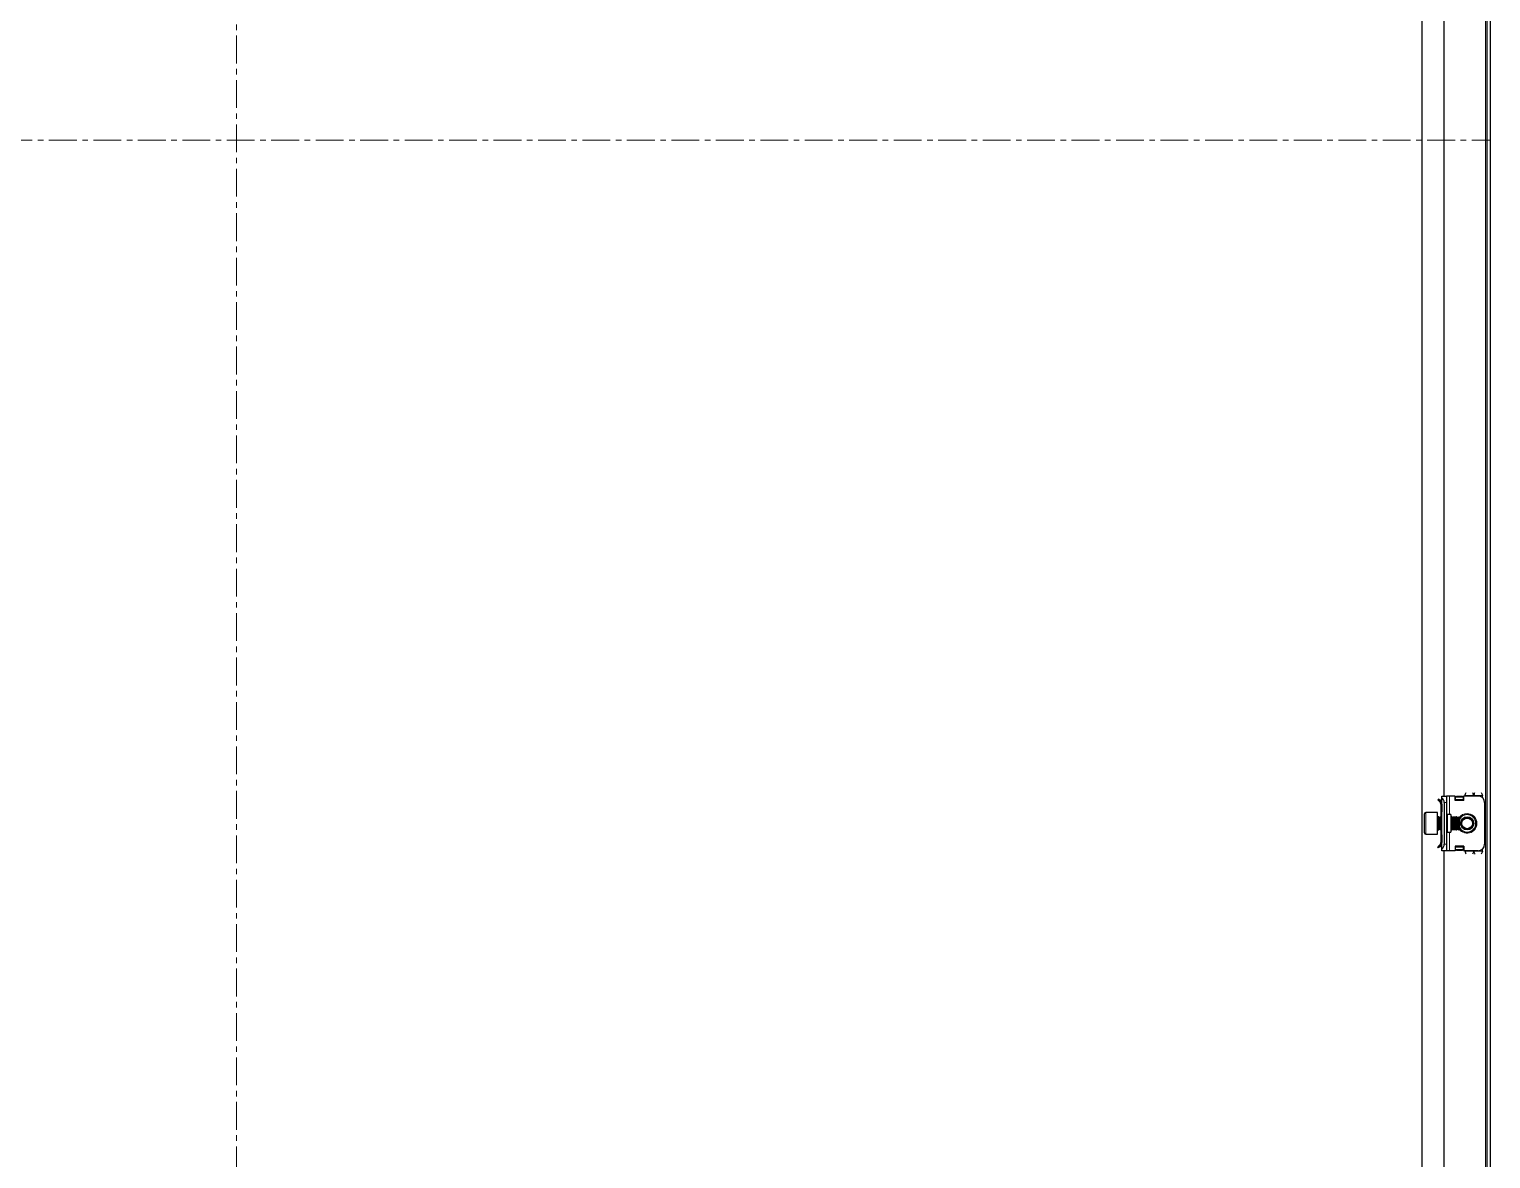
# Model space of a CAD drawing. Header units: millimetres. Extents: x -648 to 2104, y -869 to 1304.
# Drawn here: x 1436 to 2104, y -246 to 271 of the extents above; entities that cross this region are included whole.
import ezdxf

# ---------------------------------------------------------------- set-up
doc = ezdxf.new("R2010")
doc.units = ezdxf.units.MM
doc.linetypes.add('CENTERX2', pattern=[20.32, 12.7, -2.54, 2.54, -2.54])
doc.layers.add('FORMAT', color=7, linetype='Continuous')

msp = doc.modelspace()

# ---------------------------------------------------------------- linework, layer by layer
at = {"color": 8, "linetype": 'Continuous', "lineweight": 18}
for p, q in [((2101.88, 1198.41), (2101.88, -758.39)), ((2085.48, -79.99), (2085.48, -88.49)), ((2092.48, -79.74), (2096.48, -79.74)), ((2100.48, -79.74), (2096.48, -79.74)), ((2081.98, -81.99), (2081.48, -81.99)), ((2081.98, -81.49), (2081.77, -81.28)), ((2083.98, -82.99), (2082.98, -82.99)), ((2091.73, -81.63), (2088.23, -81.63)), ((2074.58, -87.49), (2074.58, -89.79)), ((2074.58, -89.79), (2074.58, -97.49)), ((2080.23, -89.49), (2080.23, -95.49)), ((2084.48, -88.49), (2084.48, -96.49)), ((2085.48, -96.49), (2085.48, -104.99)), ((2081.98, -102.99), (2081.48, -102.99)), ((2081.98, -103.49), (2081.77, -103.69)), ((2082.98, -101.99), (2083.98, -101.99)), ((2088.23, -103.34), (2091.73, -103.34)), ((2096.48, -105.24), (2092.48, -105.24)), ((2100.48, -105.24), (2096.48, -105.24))]:
    msp.add_line(p, q, dxfattribs=at)
at = {"color": 7, "linetype": 'Continuous', "lineweight": 25}
for p, q in [((2102.48, 1200.51), (2102.48, -760.49)), ((2103.98, 1200.51), (2103.98, -760.49)), ((2072.98, -729.49), (2072.98, 1169.51)), ((2082.98, -79.99), (2082.98, 520.01)), ((2081.98, -79.99), (2083.98, -79.99)), ((2081.98, -80.75), (2081.98, -79.99)), ((2083.98, -79.99), (2083.98, -82.99)), ((2085.48, -79.99), (2083.98, -79.99)), ((2087.98, -79.99), (2085.48, -79.99)), ((2087.98, -81.99), (2087.98, -79.99)), ((2088.23, -80.36), (2088.73, -80.01)), ((2088.73, -80.01), (2088.73, -80.36)), ((2088.73, -80.01), (2091.23, -80.01)), ((2091.23, -80.36), (2091.23, -80.01)), ((2091.23, -80.01), (2091.73, -80.36)), ((2091.78, -80.1), (2091.78, -81.99)), ((2091.98, -80.1), (2091.78, -80.1)), ((2091.98, -81.99), (2091.98, -79.99)), ((2098.48, -79.99), (2091.98, -79.99)), ((2092.48, -79.99), (2092.48, -79.74)), ((2100.48, -80.75), (2100.48, -79.74)), ((2080.42, -81.35), (2080.07, -81.7)), ((2081.04, -82.68), (2080.07, -81.7)), ((2081.39, -82.32), (2080.42, -81.35)), ((2081.04, -82.68), (2081.39, -82.32)), ((2081.48, -81.99), (2081.48, -82.38)), ((2081.48, -83.74), (2081.98, -83.74)), ((2081.48, -83.74), (2081.48, -87.24)), ((2081.77, -81.28), (2081.98, -81.07)), ((2081.98, -104.22), (2081.98, -80.75)), ((2081.98, -83.74), (2081.98, -87.24)), ((2082.98, -82.99), (2082.98, -101.99)), ((2083.98, -82.99), (2083.98, -101.99)), ((2091.98, -81.99), (2087.98, -81.99)), ((2088.73, -80.36), (2088.23, -80.72)), ((2088.23, -80.72), (2088.23, -80.36)), ((2088.23, -81.63), (2088.23, -80.72)), ((2088.23, -81.99), (2088.23, -81.63)), ((2088.73, -80.36), (2091.23, -80.36)), ((2091.73, -80.72), (2091.23, -80.36)), ((2091.73, -80.36), (2091.73, -80.72)), ((2091.73, -80.72), (2091.73, -81.63)), ((2091.73, -81.63), (2091.73, -81.99)), ((2101.48, -82.99), (2101.48, -101.99)), ((2073.98, -90.12), (2073.98, -88.09)), ((2073.98, -96.89), (2073.98, -90.12)), ((2079.98, -87.49), (2074.58, -87.49)), ((2079.98, -89.79), (2079.98, -87.49)), ((2079.98, -97.49), (2079.98, -89.79)), ((2080.59, -89.49), (2080.23, -89.49)), ((2080.98, -90.04), (2080.59, -89.49)), ((2080.59, -95.01), (2080.59, -89.49)), ((2081.37, -89.49), (2080.98, -90.04)), ((2080.98, -94.55), (2080.98, -90.04)), ((2081.59, -89.49), (2081.37, -89.49)), ((2081.37, -95.01), (2081.37, -89.49)), ((2081.98, -87.24), (2081.48, -87.24)), ((2081.48, -87.24), (2081.48, -89.49)), ((2081.98, -90.04), (2081.59, -89.49)), ((2081.59, -95.01), (2081.59, -89.49)), ((2085.98, -88.49), (2084.48, -88.49)), ((2085.98, -88.49), (2085.98, -96.49)), ((2086.37, -89.49), (2085.98, -90.04)), ((2086.59, -89.49), (2086.37, -89.49)), ((2086.37, -95.01), (2086.37, -89.49)), ((2086.98, -90.04), (2086.59, -89.49)), ((2086.59, -95.01), (2086.59, -89.49)), ((2087.37, -89.49), (2086.98, -90.04)), ((2086.98, -94.55), (2086.98, -90.04)), ((2087.59, -89.49), (2087.37, -89.49)), ((2087.37, -95.01), (2087.37, -89.49)), ((2087.98, -90.04), (2087.59, -89.49)), ((2087.59, -95.01), (2087.59, -89.49)), ((2088.37, -89.49), (2087.98, -90.04)), ((2087.98, -94.55), (2087.98, -90.04)), ((2088.59, -89.49), (2088.37, -89.49)), ((2088.37, -95.01), (2088.37, -89.49)), ((2088.98, -90.04), (2088.59, -89.49)), ((2088.59, -95.01), (2088.59, -89.49)), ((2089.37, -89.49), (2088.98, -90.04)), ((2088.98, -94.55), (2088.98, -90.04)), ((2089.43, -89.49), (2089.37, -89.49)), ((2089.37, -95.01), (2089.37, -89.49)), ((2089.98, -90.04), (2089.43, -89.49)), ((2089.43, -90.87), (2089.43, -89.49)), ((2089.43, -95.49), (2089.43, -90.87)), ((2089.98, -91.17), (2089.98, -90.04)), ((2089.98, -94.93), (2089.98, -91.17)), ((2074.58, -97.49), (2079.98, -97.49)), ((2080.23, -95.49), (2080.59, -95.49)), ((2080.59, -95.49), (2080.98, -94.93)), ((2080.59, -95.49), (2080.59, -95.01)), ((2080.98, -94.93), (2080.98, -94.55)), ((2080.98, -94.93), (2081.37, -95.49)), ((2081.37, -95.49), (2081.37, -95.01)), ((2081.37, -95.49), (2081.59, -95.49)), ((2081.48, -95.49), (2081.48, -97.74)), ((2081.48, -97.74), (2081.98, -97.74)), ((2081.48, -97.74), (2081.48, -101.24)), ((2081.59, -95.49), (2081.98, -94.93)), ((2081.59, -95.49), (2081.59, -95.01)), ((2081.98, -97.74), (2081.98, -101.24)), ((2084.48, -96.49), (2085.98, -96.49)), ((2085.98, -94.93), (2086.37, -95.49)), ((2086.37, -95.49), (2086.37, -95.01)), ((2086.37, -95.49), (2086.59, -95.49)), ((2086.59, -95.49), (2086.98, -94.93)), ((2086.59, -95.49), (2086.59, -95.01)), ((2086.98, -94.93), (2086.98, -94.55)), ((2086.98, -94.93), (2087.37, -95.49)), ((2087.37, -95.49), (2087.37, -95.01)), ((2087.37, -95.49), (2087.59, -95.49)), ((2087.59, -95.49), (2087.98, -94.93)), ((2087.59, -95.49), (2087.59, -95.01)), ((2087.98, -94.93), (2087.98, -94.55)), ((2087.98, -94.93), (2088.37, -95.49)), ((2088.37, -95.49), (2088.37, -95.01)), ((2088.37, -95.49), (2088.59, -95.49)), ((2088.59, -95.49), (2088.98, -94.93)), ((2088.59, -95.49), (2088.59, -95.01)), ((2088.98, -94.93), (2088.98, -94.55)), ((2088.98, -94.93), (2089.37, -95.49)), ((2089.37, -95.49), (2089.37, -95.01)), ((2089.37, -95.49), (2089.43, -95.49)), ((2089.43, -95.49), (2089.98, -94.93)), ((2081.04, -102.3), (2080.07, -103.27)), ((2080.42, -103.62), (2080.07, -103.27)), ((2081.39, -102.65), (2080.42, -103.62)), ((2081.04, -102.3), (2081.39, -102.65)), ((2081.48, -101.24), (2081.98, -101.24)), ((2081.48, -102.99), (2081.48, -102.53)), ((2081.98, -103.9), (2081.77, -103.69)), ((2081.98, -104.99), (2081.98, -104.22)), ((2083.98, -104.99), (2081.98, -104.99)), ((2082.98, -679.99), (2082.98, -104.99)), ((2083.98, -101.99), (2083.98, -104.99)), ((2085.48, -104.99), (2083.98, -104.99)), ((2087.98, -104.99), (2085.48, -104.99)), ((2091.98, -102.99), (2087.98, -102.99)), ((2087.98, -102.99), (2087.98, -104.99)), ((2088.23, -103.34), (2088.23, -102.99)), ((2088.23, -104.25), (2088.23, -103.34)), ((2088.23, -104.25), (2088.73, -104.61)), ((2088.23, -104.61), (2088.23, -104.25)), ((2088.73, -104.96), (2088.23, -104.61)), ((2091.23, -104.61), (2088.73, -104.61)), ((2088.73, -104.61), (2088.73, -104.96)), ((2091.23, -104.96), (2088.73, -104.96)), ((2091.23, -104.61), (2091.73, -104.25)), ((2091.23, -104.96), (2091.23, -104.61)), ((2091.73, -104.61), (2091.23, -104.96)), ((2091.73, -102.99), (2091.73, -103.34)), ((2091.73, -103.34), (2091.73, -104.25)), ((2091.73, -104.25), (2091.73, -104.61)), ((2091.78, -102.99), (2091.78, -104.87)), ((2091.78, -104.87), (2091.98, -104.87)), ((2091.98, -102.99), (2091.98, -104.99)), ((2098.48, -104.99), (2091.98, -104.99)), ((2092.48, -105.24), (2092.48, -104.99)), ((2100.48, -105.24), (2100.48, -104.22))]:
    msp.add_line(p, q, dxfattribs=at)
for radius in [3, 2.76, 2.45]:
    msp.add_circle((2093.48, -92.49), radius, dxfattribs=at)
for centre, radius, start, end in [((2098.48, -82.99), 3, 360, 90), ((2082.48, -81.99), 1, 135, 180), ((2079.98, -82.99), 3, 360, 48.18969), ((2074.58, -88.09), 0.6, 90, 180), ((2080.23, -89.24), 0.25, 180, 270), ((2084.48, -87.99), 0.5, 180, 270), ((2093.48, -92.49), 4, 270, 151.04498), ((2074.58, -96.89), 0.6, 180, 270), ((2080.23, -95.74), 0.25, 90, 180), ((2084.48, -96.99), 0.5, 90, 180), ((2093.48, -92.49), 4, 208.95502, 270), ((2082.48, -102.99), 1, 180, 225), ((2079.98, -101.99), 3, 311.81031, 360), ((2098.48, -101.99), 3, 270, 360)]:
    msp.add_arc(centre, radius, start, end, dxfattribs=at)
at = {"color": 8, "linetype": 'Continuous', "lineweight": 18}
for start, end in [(215.46217, 90), (90, 144.53783)]:
    msp.add_arc((2093.48, -92.49), 4.5, start, end, dxfattribs=at)
at = {"color": 7, "linetype": 'Continuous', "lineweight": 25}
for points, knots in [([(2092.48, -79.74), (2092.58, -79.49), (2092.77, -79), (2092.96, -78.61), (2093.05, -78.41)], [0, 0, 0, 0, 0.502065, 1, 1, 1, 1]), ([(2095.91, -78.42), (2095.99, -78.58), (2096.16, -78.93), (2096.35, -79.42), (2096.46, -79.7), (2096.48, -79.74)], [0, 0, 0, 0, 0.415483, 0.917152, 1, 1, 1, 1]), ([(2096.48, -79.74), (2096.58, -79.49), (2096.77, -79), (2096.96, -78.61), (2097.05, -78.41)], [0, 0, 0, 0, 0.5020654, 1, 1, 1, 1]), ([(2099.91, -78.42), (2099.99, -78.58), (2100.16, -78.93), (2100.35, -79.42), (2100.46, -79.7), (2100.48, -79.74)], [0, 0, 0, 0, 0.4154826, 0.9171518, 1, 1, 1, 1]), ([(2081.48, -83.74), (2081.46, -83.55), (2081.43, -83.26), (2081.24, -82.9), (2081.11, -82.75), (2081.04, -82.68)], [0, 0, 0, 0, 0.485042, 0.738404, 1, 1, 1, 1]), ([(2081.98, -83.74), (2081.95, -83.49), (2081.9, -83.01), (2081.62, -82.55), (2081.42, -82.35), (2081.39, -82.32)], [0, 0, 0, 0, 0.461863, 0.923726, 1, 1, 1, 1]), ([(2081.04, -102.3), (2081.16, -102.15), (2081.34, -101.92), (2081.46, -101.54), (2081.47, -101.34), (2081.48, -101.24)], [0, 0, 0, 0, 0.485042, 0.738404, 1, 1, 1, 1]), ([(2081.39, -102.65), (2081.55, -102.46), (2081.85, -102.08), (2081.97, -101.56), (2081.98, -101.28), (2081.98, -101.24)], [0, 0, 0, 0, 0.461863, 0.923726, 1, 1, 1, 1]), ([(2093.05, -106.55), (2092.97, -106.39), (2092.8, -106.04), (2092.61, -105.56), (2092.5, -105.28), (2092.48, -105.24)], [0, 0, 0, 0, 0.4154826, 0.9171518, 1, 1, 1, 1]), ([(2096.48, -105.24), (2096.38, -105.48), (2096.19, -105.97), (2096, -106.36), (2095.91, -106.56)], [0, 0, 0, 0, 0.502065, 1, 1, 1, 1]), ([(2097.05, -106.55), (2096.97, -106.39), (2096.8, -106.04), (2096.61, -105.56), (2096.5, -105.28), (2096.48, -105.24)], [0, 0, 0, 0, 0.415483, 0.917152, 1, 1, 1, 1]), ([(2100.48, -105.24), (2100.38, -105.48), (2100.19, -105.97), (2100, -106.36), (2099.91, -106.56)], [0, 0, 0, 0, 0.502065, 1, 1, 1, 1])]:
    msp.add_open_spline(points, degree=3, knots=knots, dxfattribs=at)
at = {"layer": 'FORMAT', "linetype": 'CENTERX2', "lineweight": 18}
for p, q in [((1530.98, 1202.51), (1530.98, -762.49)), ((957.68, 220.01), (2104.28, 220.01))]:
    msp.add_line(p, q, dxfattribs=at)

doc.saveas('drawing.dxf')
